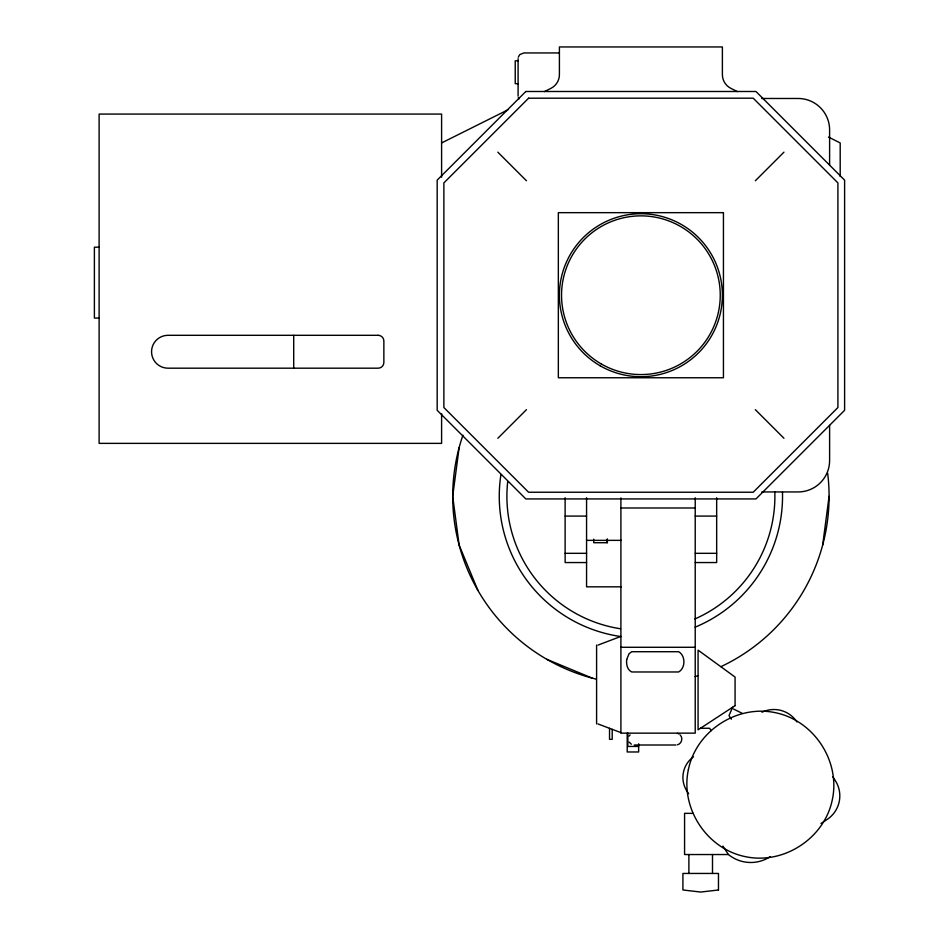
<?xml version="1.0" encoding="UTF-8"?>
<svg xmlns="http://www.w3.org/2000/svg" width="939" height="939" viewBox="0 0 939 939"><rect width="100%" height="100%" fill="white"/><g stroke="black" fill="none" stroke-linecap="round" stroke-linejoin="round"><path stroke-width="1.41" d="M459.124 447.621L452.704 496.332L459.124 545.043L477.916 590.431M822.67 545.043L829.078 496.332M518.281 57.185L519.76 54.626L523.809 52.948L559.409 52.948M732.655 707.231L728.993 715.6L731.34 719.192M629.142 736.117L630.081 734.885M497.834 438.278L526.45 409.662M755.343 180.758L783.959 152.153M820.979 823.48L827.036 819.524A28.229 28.229 0 0 0 835.205 780.438L832.823 776.788M441.6 142.939L507.964 109.804M544.409 91.611L550.911 88.36A15.353 15.353 0 0 0 559.409 74.627L559.409 46.95L722.384 46.95L722.384 74.627A15.353 15.353 0 0 0 730.882 88.36L737.385 91.611M677.453 744.803C681.726 743.794 683.31 737.89 680.118 734.885M598.026 645.081L620.902 636.419M518.093 60.824L515.229 60.824L515.229 83.7L518.093 83.7M761.752 98.478L798.15 98.478A31.457 31.457 0 0 1 829.606 129.934L829.606 165.029M99.111 247.192L94.393 247.192L94.393 318.075L99.111 318.075M761.752 491.942L798.15 491.942A31.457 31.457 0 0 0 829.606 460.497L829.606 425.39M620.902 507.987L695.224 507.987M565.125 516.086L586.57 516.086M695.224 516.086L716.668 516.086M586.57 540.359L621.336 540.359M565.125 553.317L586.57 553.317M695.224 553.317L716.668 553.317M586.57 562.555L565.125 562.555L565.125 497.74M695.224 562.555L716.668 562.555L716.668 497.74M621.336 586.828L586.57 586.828L586.57 497.74M620.902 647.276L695.224 647.276M700.506 728.265L709.638 728.265L711.21 730.648M634.283 745.003L675.927 745.003M638.649 746.435L627.851 746.435L627.851 733.148M693.041 813.35L684.578 813.35L684.578 854.537L728.429 854.537A35.389 35.389 0 0 0 770.156 856.72M733.394 708.968L742.092 713.253M598.026 723.957L620.902 732.62M546.803 659.307L592.192 678.111M677.453 733.347L678.885 733.946M828.48 137.082L840.194 142.939L840.194 176.555M631.313 744.216L629.142 742.045M497.834 152.153L526.45 180.758M755.343 409.662L783.959 438.278M688.651 793.725L687.043 791.272A25.353 25.353 0 0 1 693.475 756.799M722.889 846.062L728.429 854.537M518.281 97.633L518.856 99.006M712.501 854.537L712.501 873.446M695.224 497.74L695.224 733.148L620.902 733.148L620.902 497.928M688.886 854.537L688.886 873.446M638.649 743.782L638.649 751.975L627.205 751.975L627.205 733.148M612.205 729.333L612.205 739.333L609.528 739.333L609.528 728.324M607.392 539.174L607.392 542.719L593.73 542.719L593.73 539.174M607.11 539.174L607.11 542.719M596.594 645.081L596.594 723.957M518.093 58.664L518.093 96.142M441.6 177.271L441.6 114.077L99.111 114.077L99.111 443.372L441.6 443.372L441.6 413.63M293.707 335.305L293.707 368.182M774.816 491.977A133.995 133.995 0 0 1 694.872 618.977M620.491 628.766A133.995 133.995 0 0 1 507.694 481.766M782.469 492.083A141.636 141.636 0 0 1 695.095 627.182M620.984 636.56A141.636 141.636 0 0 1 500.874 475.005M827.658 473.209A188.187 188.187 0 0 1 720.906 666.667M697.9 675.681A188.187 188.187 0 0 1 695.13 676.538M596.359 679.179A188.187 188.187 0 0 1 462.915 435.203M761.999 712.231A27.513 27.513 0 0 1 796.953 721.962M626.689 659.53C626.113 664.049 627.17 669.871 631.724 671.972L678.615 671.972C685.67 668.181 685.67 655.516 678.615 651.725L631.724 651.725L629.048 653.732L626.689 659.53M688.381 769.616C680.082 808.08 706.738 848.821 745.296 856.638C783.772 864.936 824.501 838.281 832.318 799.711C840.616 761.247 813.972 720.518 775.403 712.701C736.927 704.403 696.198 731.047 688.381 769.616M525.817 91.494L437.175 180.135L437.175 410.296L525.817 498.926L755.977 498.926L844.607 410.296L844.607 180.135L755.977 91.494L525.817 91.494M528.587 98.196L443.877 182.905L443.877 407.526L528.587 492.236L753.207 492.236L837.917 407.526L837.917 182.905L753.207 98.196L528.587 98.196M735.073 705.647L698.076 729.838L698.076 650.14L735.073 677.054L735.073 705.647M718.476 889.984L700.694 892.05L682.911 889.984L682.911 873.446L718.476 873.446L718.476 889.984M723.441 212.66L558.341 212.66L558.341 377.76L723.441 377.76L723.441 212.66M378.147 335.305L167.999 335.305A16.444 16.444 0 0 0 151.555 351.738A16.444 16.444 0 0 0 167.999 368.182L378.147 368.182A5.716 5.716 0 0 0 383.863 362.466L383.863 341.021A5.716 5.716 0 0 0 378.147 335.305M601.218 363.933A79.346 79.346 0 0 0 720.248 295.21A79.346 79.346 0 0 0 601.218 226.499A79.346 79.346 0 0 0 601.218 363.933M600.15 365.787A81.482 81.482 0 0 0 722.384 295.21A81.482 81.482 0 0 0 600.15 224.644A81.482 81.482 0 0 0 600.15 365.787"/></g></svg>
